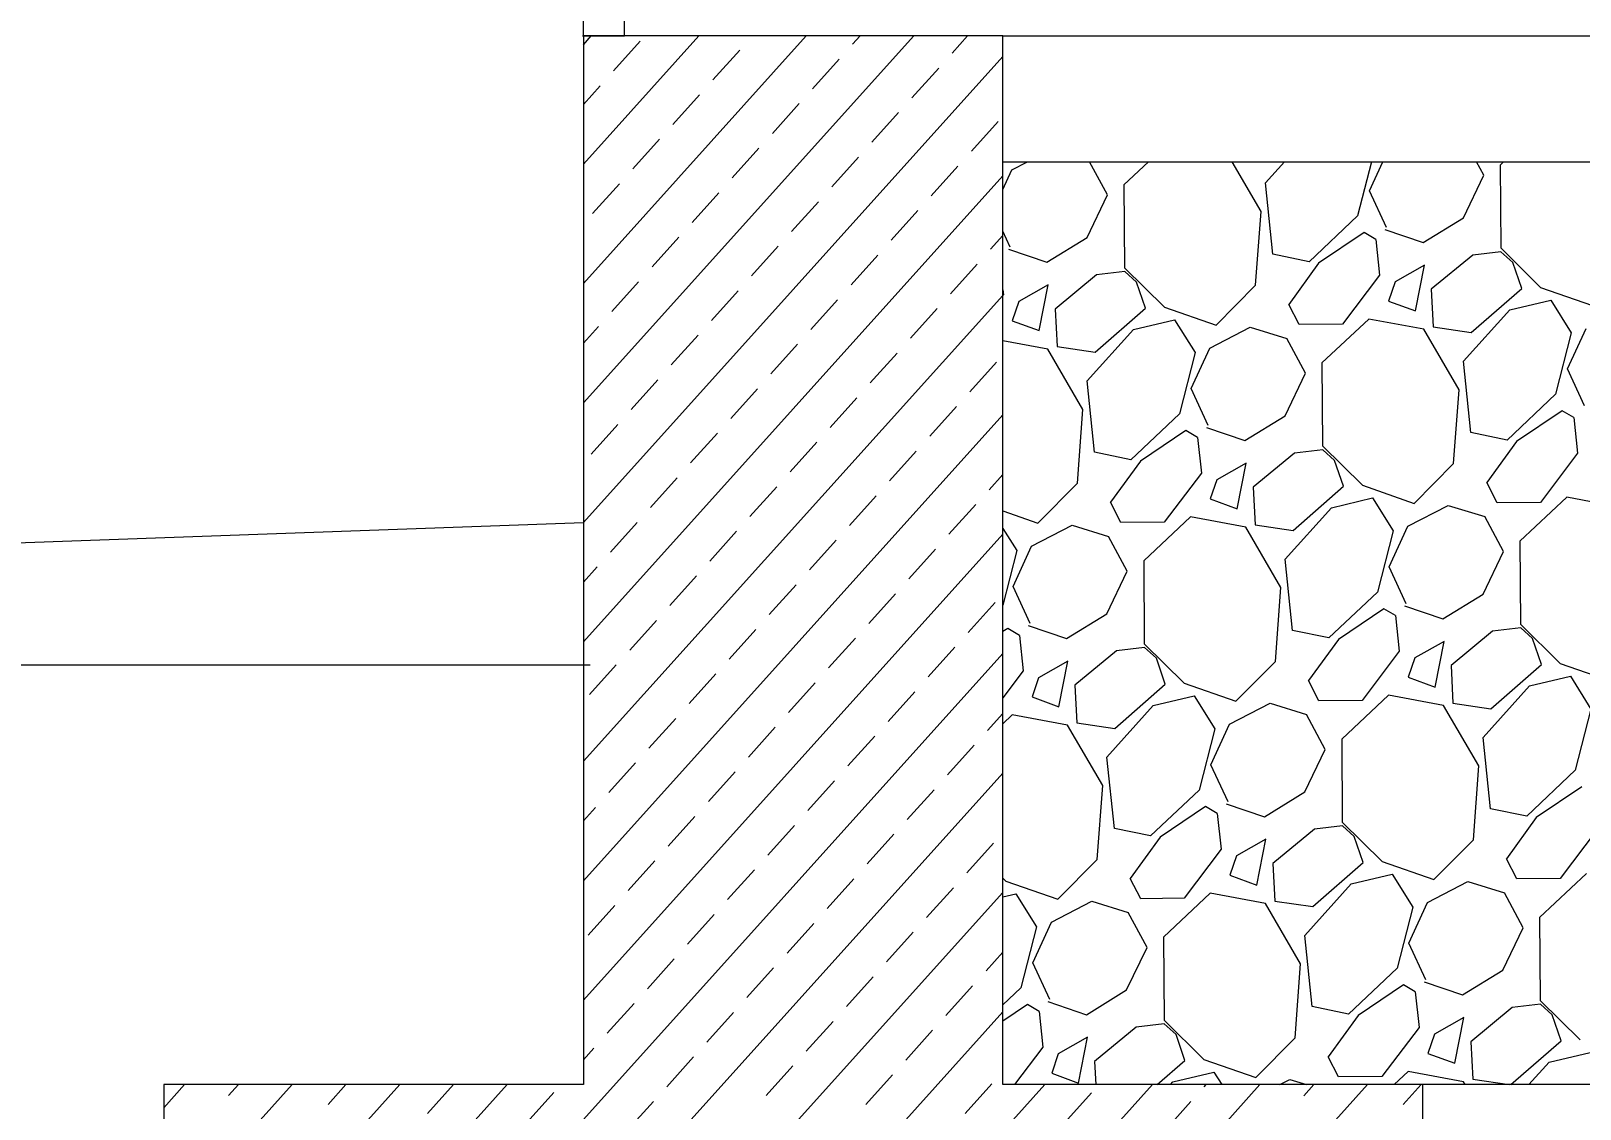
# Model space of a CAD drawing. Header units: millimetres. Extents: x 2100 to 32787, y 24082 to 35493.
# Drawn here: x 4611.4 to 4685.2, y 24163.2 to 24214.6 of the extents above; entities that cross this region are included whole.
import ezdxf

# ---------------------------------------------------------------- set-up
doc = ezdxf.new("R2010")
doc.units = ezdxf.units.MM
doc.linetypes.add('HIDDEN2', pattern=[4.7625, 3.175, -1.5875])
doc.layers.get('Defpoints').update_dxf_attribs({"color": 231, "linetype": 'HIDDEN2'})
doc.layers.add('TARAMA', color=130, linetype='Continuous')
doc.layers.add('ÖLÇÜ', color=181, linetype='Continuous')
doc.styles.get("Standard").update_dxf_attribs({"font": 'arial.ttf'})
doc.dimstyles.new('ISO-25', dxfattribs={"dimtxt": 4, "dimasz": 3, "dimexe": 2, "dimexo": 0.625, "dimgap": 3, "dimtad": 1, "dimtxsty": 'Standard', "dimcen": 2.5, "dimadec": 0, "dimazin": 0, "dimtfac": 1, "dimtix": 1, "dimtmove": 0, "dimatfit": 0, "dimfxl": 2, "dimfxlon": 1, "dimarcsym": 0})

# ---------------------------------------------------------------- blocks, each defined once
blk = doc.blocks.new('*D2560')
at = {"layer": 'Defpoints', "color": 0, "lineweight": 70, "transparency": 16777216}
for p in [(4603.53, 24184.331), (4617.698, 24184.331), (4617.698, 24164.332)]:
    blk.add_point(p, dxfattribs=at)
at = {"layer": 'ÖLÇÜ', "color": 0, "lineweight": -2, "transparency": 16777216}
for p, q in [((4605.53, 24184.331), (4601.53, 24184.331)), ((4603.53, 24167.332), (4603.53, 24181.331)), ((4605.53, 24164.332), (4601.53, 24164.332))]:
    blk.add_line(p, q, dxfattribs=at)
at = {"layer": 'ÖLÇÜ', "color": 0, "lineweight": 70, "transparency": 16777216}
for points in [[(4603.03, 24181.331), (4604.03, 24181.331), (4603.53, 24184.331)], [(4603.03, 24167.332), (4604.03, 24167.332), (4603.53, 24164.332)]]:
    blk.add_solid(points, dxfattribs=at)
at = {"layer": 'ÖLÇÜ', "color": 0, "lineweight": 5, "transparency": 16777216, "insert": (4598.488, 24174.332), "char_height": 4, "attachment_point": 5, "rotation": 90}
blk.add_mtext('20', dxfattribs=at)

msp = doc.modelspace()

# ---------------------------------------------------------------- linework, layer by layer
at = {"lineweight": 5}
for p, q in [((4637.698, 24214.332), (4637.698, 24240.332)), ((4639.662, 24214.332), (4639.662, 24240.332)), ((4657.698, 24214.332), (4637.698, 24214.332)), ((4637.698, 24214.332), (4637.698, 24164.332)), ((4657.698, 24164.332), (4657.698, 24214.332)), ((4657.698, 24208.332), (4728.451, 24208.332)), ((4531.994, 24187.331), (4637.698, 24191.138)), ((4637.698, 24164.332), (4617.698, 24164.332)), ((4617.698, 24164.332), (4617.698, 24134.332)), ((4677.698, 24164.332), (4657.698, 24164.332)), ((4677.698, 24164.332), (4677.698, 24134.332)), ((4728.451, 24164.332), (4677.698, 24164.332))]:
    msp.add_line(p, q, dxfattribs=at)
msp.add_lwpolyline([(4638.024, 24184.331), (4549.665, 24184.331), (4544.665, 24174.331), (4531.994, 24174.331)], dxfattribs=at)
at = {"layer": 'TARAMA', "color": 4, "lineweight": 5, "ltscale": 0.2}
for p, q in [((4637.662, 24214.332), (4639.662, 24214.332)), ((4657.698, 24214.332), (4728.451, 24214.332)), ((4637.698, 24213.914), (4637.698, 24183.914))]:
    msp.add_line(p, q, dxfattribs=at)
at = {"layer": 'TARAMA', "color": 4, "linetype": 'Continuous', "lineweight": 5, "ltscale": 0.2, "transparency": 33554687}
for p, q in [((4637.698, 24213.914), (4638.074, 24214.332)), ((4637.698, 24208.22), (4643.201, 24214.332)), ((4637.698, 24202.526), (4648.328, 24214.332)), ((4637.698, 24196.832), (4653.455, 24214.332)), ((4650.533, 24213.933), (4650.892, 24214.332)), ((4655.276, 24213.507), (4656.018, 24214.332)), ((4639.134, 24212.661), (4640.409, 24214.077)), ((4643.877, 24212.235), (4645.152, 24213.651)), ((4637.698, 24191.138), (4657.698, 24213.35)), ((4648.621, 24211.81), (4649.896, 24213.225)), ((4653.364, 24211.384), (4654.639, 24212.799)), ((4637.698, 24211.067), (4638.497, 24211.953)), ((4641.965, 24210.112), (4643.24, 24211.528)), ((4646.709, 24209.686), (4647.984, 24211.102)), ((4651.452, 24209.26), (4652.727, 24210.676)), ((4656.196, 24208.834), (4657.47, 24210.25)), ((4640.053, 24207.988), (4641.328, 24209.404)), ((4644.797, 24207.563), (4646.071, 24208.978)), ((4649.54, 24207.137), (4650.815, 24208.552)), ((4654.284, 24206.711), (4655.558, 24208.127)), ((4657.698, 24207.005), (4658.131, 24207.947)), ((4658.131, 24207.947), (4658.872, 24208.332)), ((4662.69, 24206.747), (4661.835, 24208.332)), ((4664.637, 24208.332), (4663.473, 24207.237)), ((4670.015, 24205.962), (4668.633, 24208.332)), ((4670.213, 24207.321), (4671.123, 24208.332)), ((4675.272, 24208.332), (4674.612, 24205.753)), ((4675.179, 24206.952), (4675.812, 24208.332)), ((4679.653, 24205.657), (4680.626, 24207.687)), ((4680.626, 24207.687), (4680.278, 24208.332)), ((4681.573, 24208.332), (4681.409, 24208.177)), ((4681.409, 24208.177), (4681.437, 24204.222)), ((4637.698, 24185.444), (4657.698, 24207.656)), ((4638.141, 24205.865), (4639.416, 24207.281)), ((4663.473, 24207.237), (4663.501, 24203.282)), ((4670.571, 24203.922), (4670.213, 24207.321)), ((4675.99, 24205.196), (4675.179, 24206.952)), ((4642.885, 24205.439), (4644.159, 24206.855)), ((4647.628, 24205.013), (4648.903, 24206.429)), ((4661.717, 24204.717), (4662.69, 24206.747)), ((4652.372, 24204.587), (4653.646, 24206.003)), ((4669.75, 24202.441), (4670.015, 24205.962)), ((4674.612, 24205.753), (4672.299, 24203.563)), ((4677.736, 24204.478), (4679.653, 24205.657)), ((4640.973, 24203.315), (4642.247, 24204.731)), ((4657.115, 24204.161), (4657.698, 24204.809)), ((4658.054, 24204.256), (4657.698, 24205.026)), ((4659.8, 24203.538), (4661.717, 24204.717)), ((4674.923, 24204.96), (4672.752, 24203.497)), ((4675.48, 24204.629), (4674.923, 24204.96)), ((4675.905, 24205.101), (4677.736, 24204.478)), ((4645.716, 24202.89), (4646.991, 24204.305)), ((4657.969, 24204.161), (4659.8, 24203.538)), ((4675.48, 24204.629), (4675.659, 24202.93)), ((4681.446, 24204.043), (4680.106, 24203.883)), ((4681.437, 24204.222), (4683.334, 24202.343)), ((4682.012, 24203.533), (4681.446, 24204.043)), ((4650.46, 24202.464), (4651.734, 24203.879)), ((4655.203, 24202.038), (4656.478, 24203.454)), ((4663.501, 24203.282), (4665.398, 24201.403)), ((4672.299, 24203.563), (4670.571, 24203.922)), ((4672.752, 24203.497), (4671.326, 24201.534)), ((4677.793, 24203.402), (4676.396, 24202.609)), ((4677.368, 24201.221), (4677.793, 24203.402)), ((4680.106, 24203.883), (4678.123, 24202.25)), ((4682.437, 24202.296), (4682.012, 24203.533)), ((4639.061, 24201.192), (4640.335, 24202.608)), ((4662.17, 24202.943), (4660.187, 24201.31)), ((4663.51, 24203.103), (4662.17, 24202.943)), ((4664.077, 24202.593), (4663.51, 24203.103)), ((4664.501, 24201.356), (4664.077, 24202.593)), ((4675.659, 24202.93), (4673.893, 24200.59)), ((4676.396, 24202.609), (4676.084, 24201.693)), ((4637.698, 24179.75), (4657.698, 24201.962)), ((4643.804, 24200.766), (4645.079, 24202.182)), ((4657.698, 24202.227), (4657.723, 24201.99)), ((4657.723, 24201.99), (4657.698, 24201.958)), ((4659.857, 24202.462), (4658.46, 24201.669)), ((4659.432, 24200.281), (4659.857, 24202.462)), ((4667.871, 24200.544), (4669.75, 24202.441)), ((4678.123, 24202.25), (4678.217, 24200.456)), ((4680.029, 24200.192), (4682.437, 24202.296)), ((4683.334, 24202.343), (4685.807, 24201.484)), ((4648.547, 24200.34), (4649.822, 24201.756)), ((4653.291, 24199.914), (4654.566, 24201.33)), ((4658.46, 24201.669), (4658.148, 24200.753)), ((4660.187, 24201.31), (4660.281, 24199.516)), ((4662.093, 24199.252), (4664.501, 24201.356)), ((4665.398, 24201.403), (4667.871, 24200.544)), ((4671.826, 24200.571), (4671.326, 24201.534)), ((4676.084, 24201.693), (4677.367, 24201.221)), ((4679.651, 24198.823), (4681.861, 24201.277)), ((4681.861, 24201.277), (4683.815, 24201.739)), ((4683.815, 24201.739), (4684.796, 24200.172)), ((4637.698, 24199.679), (4638.423, 24200.484)), ((4658.148, 24200.753), (4659.432, 24200.281)), ((4661.716, 24197.883), (4663.925, 24200.337)), ((4663.925, 24200.337), (4665.879, 24200.799)), ((4665.879, 24200.799), (4666.861, 24199.232)), ((4667.569, 24199.449), (4669.495, 24200.449)), ((4669.495, 24200.449), (4671.231, 24199.91)), ((4673.893, 24200.589), (4671.826, 24200.571)), ((4675.14, 24200.835), (4672.911, 24198.739)), ((4677.773, 24200.343), (4675.14, 24200.835)), ((4679.453, 24197.464), (4677.773, 24200.343)), ((4678.217, 24200.456), (4680.029, 24200.192)), ((4684.617, 24198.454), (4685.504, 24200.389)), ((4641.892, 24198.643), (4643.167, 24200.058)), ((4646.635, 24198.217), (4647.91, 24199.632)), ((4659.837, 24199.403), (4657.698, 24199.802)), ((4672.128, 24198.249), (4671.231, 24199.91)), ((4684.796, 24200.172), (4684.05, 24197.255)), ((4651.379, 24197.791), (4652.654, 24199.207)), ((4661.517, 24196.524), (4659.837, 24199.403)), ((4660.281, 24199.516), (4662.093, 24199.252)), ((4666.86, 24199.232), (4666.114, 24196.315)), ((4666.681, 24197.514), (4667.569, 24199.449)), ((4680.009, 24195.424), (4679.651, 24198.823)), ((4656.122, 24197.365), (4657.397, 24198.781)), ((4671.155, 24196.219), (4672.128, 24198.249)), ((4672.911, 24198.739), (4672.939, 24194.784)), ((4685.428, 24196.698), (4684.617, 24198.454)), ((4639.98, 24196.519), (4641.255, 24197.935)), ((4644.723, 24196.093), (4645.998, 24197.509)), ((4662.073, 24194.484), (4661.716, 24197.883)), ((4667.492, 24195.758), (4666.681, 24197.514)), ((4679.188, 24193.943), (4679.453, 24197.464)), ((4649.467, 24195.667), (4650.742, 24197.083)), ((4654.21, 24195.241), (4655.485, 24196.657)), ((4684.05, 24197.255), (4681.737, 24195.065)), ((4637.698, 24174.056), (4657.698, 24196.269)), ((4661.252, 24193.003), (4661.517, 24196.524)), ((4666.114, 24196.315), (4663.801, 24194.125)), ((4669.238, 24195.04), (4671.155, 24196.219)), ((4684.361, 24196.462), (4682.19, 24194.999)), ((4684.918, 24196.131), (4684.361, 24196.462)), ((4684.918, 24196.131), (4685.097, 24194.432)), ((4638.068, 24194.395), (4639.343, 24195.811)), ((4642.811, 24193.97), (4644.086, 24195.385)), ((4666.425, 24195.522), (4664.254, 24194.059)), ((4666.982, 24195.191), (4666.425, 24195.522)), ((4666.982, 24195.191), (4667.161, 24193.492)), ((4667.407, 24195.663), (4669.238, 24195.04)), ((4681.737, 24195.065), (4680.009, 24195.425)), ((4647.555, 24193.544), (4648.829, 24194.959)), ((4652.298, 24193.118), (4653.573, 24194.534)), ((4663.801, 24194.125), (4662.073, 24194.485)), ((4671.608, 24194.445), (4669.625, 24192.812)), ((4672.948, 24194.605), (4671.608, 24194.445)), ((4672.939, 24194.784), (4674.836, 24192.905)), ((4673.514, 24194.095), (4672.948, 24194.605)), ((4682.19, 24194.999), (4680.764, 24193.036)), ((4685.097, 24194.432), (4683.331, 24192.092)), ((4664.254, 24194.059), (4662.828, 24192.096)), ((4669.295, 24193.964), (4667.898, 24193.171)), ((4668.87, 24191.783), (4669.295, 24193.964)), ((4673.939, 24192.858), (4673.514, 24194.095)), ((4677.309, 24192.046), (4679.188, 24193.943)), ((4640.899, 24191.846), (4642.174, 24193.262)), ((4657.042, 24192.692), (4657.698, 24193.422)), ((4659.373, 24191.106), (4661.252, 24193.003)), ((4667.161, 24193.492), (4665.395, 24191.152)), ((4667.898, 24193.171), (4667.586, 24192.255)), ((4674.836, 24192.905), (4677.309, 24192.046)), ((4681.264, 24192.073), (4680.764, 24193.036)), ((4645.643, 24191.42), (4646.917, 24192.836)), ((4650.386, 24190.994), (4651.661, 24192.41)), ((4667.586, 24192.255), (4668.87, 24191.783)), ((4669.625, 24192.812), (4669.719, 24191.018)), ((4671.531, 24190.754), (4673.939, 24192.858)), ((4673.363, 24191.839), (4675.317, 24192.301)), ((4675.317, 24192.301), (4676.298, 24190.734)), ((4684.578, 24192.337), (4682.349, 24190.241)), ((4687.211, 24191.845), (4684.578, 24192.337)), ((4655.13, 24190.569), (4656.404, 24191.984)), ((4657.698, 24191.688), (4659.373, 24191.106)), ((4663.328, 24191.133), (4662.828, 24192.096)), ((4671.153, 24189.385), (4673.363, 24191.839)), ((4677.007, 24190.951), (4678.932, 24191.951)), ((4678.932, 24191.951), (4680.669, 24191.412)), ((4683.331, 24192.091), (4681.264, 24192.073)), ((4638.987, 24189.723), (4640.262, 24191.138)), ((4643.731, 24189.297), (4645.005, 24190.712)), ((4657.698, 24190.854), (4658.363, 24189.794)), ((4659.071, 24190.011), (4660.997, 24191.011)), ((4660.997, 24191.011), (4662.733, 24190.472)), ((4665.396, 24191.152), (4663.328, 24191.133)), ((4666.642, 24191.397), (4664.413, 24189.301)), ((4669.275, 24190.905), (4666.642, 24191.397)), ((4670.955, 24188.026), (4669.275, 24190.905)), ((4669.719, 24191.018), (4671.531, 24190.754)), ((4676.298, 24190.734), (4675.552, 24187.817)), ((4676.119, 24189.016), (4677.007, 24190.951)), ((4681.566, 24189.751), (4680.669, 24191.412)), ((4637.698, 24168.362), (4657.698, 24190.575)), ((4648.474, 24188.871), (4649.749, 24190.287)), ((4658.183, 24188.076), (4659.071, 24190.011)), ((4663.63, 24188.811), (4662.733, 24190.472)), ((4682.349, 24190.241), (4682.377, 24186.286)), ((4653.218, 24188.445), (4654.492, 24189.861)), ((4658.363, 24189.794), (4657.698, 24187.199)), ((4664.413, 24189.301), (4664.441, 24185.346)), ((4671.511, 24185.987), (4671.153, 24189.385)), ((4680.593, 24187.721), (4681.566, 24189.751)), ((4637.698, 24188.291), (4638.35, 24189.015)), ((4641.819, 24187.173), (4643.093, 24188.589)), ((4662.657, 24186.781), (4663.63, 24188.811)), ((4676.93, 24187.26), (4676.119, 24189.016)), ((4646.562, 24186.747), (4647.837, 24188.163)), ((4651.306, 24186.321), (4652.58, 24187.737)), ((4658.994, 24186.32), (4658.183, 24188.076)), ((4670.69, 24184.505), (4670.955, 24188.026)), ((4675.552, 24187.817), (4673.239, 24185.627)), ((4656.049, 24185.896), (4657.324, 24187.311)), ((4675.863, 24187.024), (4673.692, 24185.561)), ((4676.42, 24186.693), (4675.863, 24187.024)), ((4676.845, 24187.165), (4678.676, 24186.542)), ((4678.676, 24186.542), (4680.593, 24187.721)), ((4639.907, 24185.05), (4641.181, 24186.465)), ((4660.74, 24185.602), (4662.657, 24186.781)), ((4676.42, 24186.693), (4676.599, 24184.994)), ((4682.377, 24186.286), (4684.274, 24184.407)), ((4644.65, 24184.624), (4645.925, 24186.039)), ((4649.393, 24184.198), (4650.668, 24185.614)), ((4657.928, 24186.084), (4657.698, 24185.93)), ((4658.484, 24185.753), (4657.928, 24186.084)), ((4658.484, 24185.753), (4658.663, 24184.054)), ((4658.909, 24186.225), (4660.74, 24185.602)), ((4673.239, 24185.627), (4671.511, 24185.987)), ((4673.692, 24185.561), (4672.266, 24183.598)), ((4681.046, 24185.947), (4679.063, 24184.314)), ((4682.386, 24186.107), (4681.046, 24185.947)), ((4682.952, 24185.597), (4682.386, 24186.107)), ((4683.377, 24184.36), (4682.952, 24185.597)), ((4617.698, 24140.456), (4657.698, 24184.881)), ((4654.137, 24183.772), (4655.412, 24185.188)), ((4663.11, 24185.007), (4661.127, 24183.374)), ((4664.45, 24185.167), (4663.11, 24185.007)), ((4664.441, 24185.346), (4666.338, 24183.467)), ((4665.017, 24184.657), (4664.45, 24185.167)), ((4676.599, 24184.994), (4674.833, 24182.654)), ((4678.733, 24185.466), (4677.335, 24184.673)), ((4678.307, 24183.285), (4678.733, 24185.466)), ((4637.995, 24182.926), (4639.269, 24184.342)), ((4658.663, 24184.054), (4657.698, 24182.776)), ((4660.797, 24184.526), (4659.4, 24183.733)), ((4660.372, 24182.345), (4660.797, 24184.526)), ((4665.441, 24183.42), (4665.017, 24184.657)), ((4668.811, 24182.608), (4670.69, 24184.505)), ((4677.335, 24184.673), (4677.024, 24183.758)), ((4679.063, 24184.314), (4679.157, 24182.52)), ((4680.969, 24182.256), (4683.377, 24184.36)), ((4684.274, 24184.407), (4686.747, 24183.548)), ((4642.738, 24182.5), (4644.013, 24183.916)), ((4647.481, 24182.074), (4648.756, 24183.49)), ((4659.4, 24183.733), (4659.088, 24182.818)), ((4661.127, 24183.374), (4661.221, 24181.58)), ((4663.033, 24181.316), (4665.441, 24183.42)), ((4666.338, 24183.467), (4668.811, 24182.608)), ((4672.766, 24182.635), (4672.266, 24183.598)), ((4677.024, 24183.758), (4678.307, 24183.285)), ((4680.591, 24180.887), (4682.801, 24183.341)), ((4682.801, 24183.341), (4684.755, 24183.803)), ((4684.755, 24183.803), (4685.736, 24182.236)), ((4652.225, 24181.649), (4653.5, 24183.064)), ((4659.088, 24182.818), (4660.372, 24182.345)), ((4664.865, 24182.401), (4666.819, 24182.863)), ((4666.819, 24182.863), (4667.801, 24181.296)), ((4674.833, 24182.654), (4672.766, 24182.635)), ((4676.08, 24182.899), (4673.851, 24180.804)), ((4678.713, 24182.407), (4676.08, 24182.899)), ((4656.968, 24181.223), (4657.698, 24182.034)), ((4658.144, 24181.959), (4657.698, 24181.54)), ((4660.777, 24181.467), (4658.144, 24181.959)), ((4662.655, 24179.947), (4664.865, 24182.401)), ((4668.509, 24181.513), (4670.434, 24182.513)), ((4670.434, 24182.513), (4672.171, 24181.975)), ((4673.068, 24180.313), (4672.171, 24181.974)), ((4680.393, 24179.528), (4678.713, 24182.407)), ((4679.157, 24182.52), (4680.969, 24182.256)), ((4685.736, 24182.236), (4684.99, 24179.319)), ((4640.826, 24180.377), (4642.101, 24181.792)), ((4645.569, 24179.951), (4646.844, 24181.367)), ((4662.457, 24178.588), (4660.777, 24181.467)), ((4661.221, 24181.58), (4663.033, 24181.316)), ((4667.8, 24181.296), (4667.054, 24178.379)), ((4667.621, 24179.578), (4668.509, 24181.513)), ((4650.313, 24179.525), (4651.588, 24180.941)), ((4655.056, 24179.099), (4656.331, 24180.515)), ((4673.851, 24180.804), (4673.879, 24176.848)), ((4680.949, 24177.489), (4680.591, 24180.887)), ((4638.914, 24178.253), (4640.189, 24179.669)), ((4663.013, 24176.549), (4662.655, 24179.947)), ((4672.095, 24178.284), (4673.068, 24180.313)), ((4617.698, 24134.762), (4657.698, 24179.187)), ((4643.657, 24177.827), (4644.932, 24179.243)), ((4668.432, 24177.822), (4667.621, 24179.578)), ((4680.128, 24176.007), (4680.393, 24179.528)), ((4684.99, 24179.319), (4682.677, 24177.129)), ((4648.401, 24177.401), (4649.675, 24178.817)), ((4653.144, 24176.976), (4654.419, 24178.391)), ((4662.192, 24175.067), (4662.457, 24178.588)), ((4667.054, 24178.379), (4664.741, 24176.19)), ((4670.178, 24177.104), (4672.095, 24178.284)), ((4685.301, 24178.526), (4683.13, 24177.063)), ((4637.698, 24176.903), (4638.277, 24177.545)), ((4667.365, 24177.586), (4665.194, 24176.123)), ((4667.922, 24177.255), (4667.365, 24177.586)), ((4668.347, 24177.727), (4670.178, 24177.104)), ((4682.677, 24177.13), (4680.949, 24177.489)), ((4641.745, 24175.704), (4643.02, 24177.119)), ((4646.489, 24175.278), (4647.763, 24176.694)), ((4667.922, 24177.255), (4668.101, 24175.556)), ((4673.888, 24176.669), (4672.548, 24176.509)), ((4673.879, 24176.848), (4675.776, 24174.969)), ((4674.454, 24176.159), (4673.888, 24176.669)), ((4683.13, 24177.063), (4681.704, 24175.1)), ((4651.232, 24174.852), (4652.507, 24176.268)), ((4664.741, 24176.19), (4663.013, 24176.549)), ((4665.194, 24176.123), (4663.768, 24174.16)), ((4670.235, 24176.028), (4668.838, 24175.235)), ((4669.81, 24173.847), (4670.235, 24176.028)), ((4672.548, 24176.509), (4670.565, 24174.876)), ((4674.879, 24174.922), (4674.454, 24176.159)), ((4678.249, 24174.11), (4680.128, 24176.007)), ((4686.037, 24176.496), (4684.271, 24174.156)), ((4655.976, 24174.426), (4657.25, 24175.842)), ((4668.101, 24175.556), (4666.335, 24173.216)), ((4668.838, 24175.235), (4668.526, 24174.32)), ((4639.833, 24173.58), (4641.108, 24174.996)), ((4644.577, 24173.154), (4645.851, 24174.57)), ((4660.313, 24173.17), (4662.192, 24175.067)), ((4670.565, 24174.876), (4670.659, 24173.082)), ((4672.471, 24172.818), (4674.879, 24174.922)), ((4675.776, 24174.969), (4678.249, 24174.11)), ((4682.204, 24174.137), (4681.704, 24175.1)), ((4649.32, 24172.729), (4650.595, 24174.144)), ((4654.064, 24172.303), (4655.338, 24173.718)), ((4657.698, 24174.169), (4657.84, 24174.029)), ((4657.84, 24174.029), (4660.313, 24173.17)), ((4664.268, 24173.197), (4663.768, 24174.16)), ((4668.526, 24174.32), (4669.81, 24173.847)), ((4672.093, 24171.449), (4674.303, 24173.903)), ((4674.303, 24173.903), (4676.257, 24174.365)), ((4676.257, 24174.365), (4677.238, 24172.798)), ((4677.946, 24173.015), (4679.872, 24174.015)), ((4679.872, 24174.015), (4681.609, 24173.477)), ((4684.271, 24174.156), (4682.204, 24174.137)), ((4685.518, 24174.401), (4683.289, 24172.306)), ((4622.438, 24134.332), (4657.698, 24173.493)), ((4657.698, 24173.278), (4658.321, 24173.425)), ((4658.321, 24173.425), (4659.303, 24171.858)), ((4660.011, 24172.075), (4661.937, 24173.075)), ((4661.937, 24173.075), (4663.673, 24172.537)), ((4666.336, 24173.216), (4664.268, 24173.197)), ((4667.582, 24173.461), (4665.353, 24171.366)), ((4670.215, 24172.969), (4667.582, 24173.461)), ((4671.895, 24170.09), (4670.215, 24172.969)), ((4670.659, 24173.082), (4672.471, 24172.818)), ((4677.059, 24171.08), (4677.946, 24173.015)), ((4682.506, 24171.815), (4681.609, 24173.477)), ((4637.921, 24171.457), (4639.196, 24172.872)), ((4642.665, 24171.031), (4643.939, 24172.447)), ((4664.57, 24170.875), (4663.673, 24172.537)), ((4677.238, 24172.798), (4676.492, 24169.881)), ((4683.289, 24172.306), (4683.317, 24168.35)), ((4647.408, 24170.605), (4648.683, 24172.021)), ((4652.151, 24170.179), (4653.426, 24171.595)), ((4659.303, 24171.858), (4658.556, 24168.941)), ((4659.123, 24170.14), (4660.011, 24172.075)), ((4681.533, 24169.786), (4682.506, 24171.815)), ((4663.597, 24168.846), (4664.57, 24170.875)), ((4665.353, 24171.366), (4665.381, 24167.41)), ((4672.451, 24168.051), (4672.093, 24171.449)), ((4677.87, 24169.324), (4677.059, 24171.08)), ((4640.753, 24168.907), (4642.027, 24170.323)), ((4656.895, 24169.753), (4657.698, 24170.646)), ((4659.934, 24168.384), (4659.123, 24170.14)), ((4671.63, 24166.569), (4671.895, 24170.09)), ((4645.496, 24168.481), (4646.771, 24169.897)), ((4650.239, 24168.056), (4651.514, 24169.471)), ((4676.492, 24169.881), (4674.179, 24167.692)), ((4679.616, 24168.606), (4681.533, 24169.786)), ((4654.983, 24167.63), (4656.258, 24169.045)), ((4658.556, 24168.941), (4657.698, 24168.129)), ((4661.68, 24167.666), (4663.597, 24168.846)), ((4676.803, 24169.088), (4674.632, 24167.625)), ((4677.36, 24168.758), (4676.803, 24169.088)), ((4677.36, 24168.758), (4677.539, 24167.058)), ((4677.785, 24169.229), (4679.616, 24168.606)), ((4627.564, 24134.332), (4657.698, 24167.799)), ((4638.841, 24166.784), (4640.115, 24168.199)), ((4658.867, 24168.148), (4657.698, 24167.361)), ((4659.424, 24167.818), (4658.867, 24168.148)), ((4659.424, 24167.818), (4659.603, 24166.118)), ((4659.849, 24168.289), (4661.68, 24167.666)), ((4674.179, 24167.692), (4672.451, 24168.051)), ((4681.986, 24168.011), (4680.003, 24166.378)), ((4683.326, 24168.171), (4681.986, 24168.011)), ((4683.317, 24168.35), (4685.214, 24166.471)), ((4683.892, 24167.661), (4683.326, 24168.171)), ((4643.584, 24166.358), (4644.859, 24167.774)), ((4648.327, 24165.932), (4649.602, 24167.348)), ((4664.05, 24167.071), (4662.067, 24165.438)), ((4665.39, 24167.231), (4664.05, 24167.071)), ((4665.381, 24167.41), (4667.278, 24165.531)), ((4665.956, 24166.721), (4665.39, 24167.231)), ((4674.632, 24167.625), (4673.206, 24165.662)), ((4677.539, 24167.058), (4675.773, 24164.718)), ((4679.673, 24167.53), (4678.275, 24166.737)), ((4679.247, 24165.349), (4679.673, 24167.53)), ((4684.317, 24166.424), (4683.892, 24167.661)), ((4653.071, 24165.506), (4654.346, 24166.922)), ((4661.737, 24166.59), (4660.34, 24165.797)), ((4661.312, 24164.409), (4661.737, 24166.59)), ((4666.381, 24165.484), (4665.956, 24166.721)), ((4669.751, 24164.672), (4671.63, 24166.569)), ((4678.275, 24166.737), (4677.964, 24165.822)), ((4680.003, 24166.378), (4680.097, 24164.585)), ((4681.923, 24164.332), (4684.317, 24166.424)), ((4637.698, 24165.515), (4638.203, 24166.076)), ((4641.672, 24164.234), (4642.947, 24165.65)), ((4659.603, 24166.119), (4658.255, 24164.332)), ((4660.34, 24165.797), (4660.028, 24164.882)), ((4673.706, 24164.699), (4673.206, 24165.662)), ((4677.964, 24165.822), (4679.247, 24165.349)), ((4683.741, 24165.405), (4685.695, 24165.867)), ((4646.415, 24163.809), (4647.69, 24165.224)), ((4660.028, 24164.882), (4661.312, 24164.409)), ((4662.067, 24165.438), (4662.125, 24164.332)), ((4665.062, 24164.332), (4666.381, 24165.484)), ((4665.805, 24164.465), (4667.759, 24164.927)), ((4667.278, 24165.531), (4669.751, 24164.672)), ((4667.759, 24164.927), (4668.132, 24164.332)), ((4677.02, 24164.963), (4676.348, 24164.332)), ((4679.653, 24164.471), (4677.02, 24164.963)), ((4682.774, 24164.332), (4683.741, 24165.405)), ((4617.698, 24163.232), (4618.689, 24164.332)), ((4617.698, 24157.538), (4623.815, 24164.332)), ((4617.698, 24151.844), (4628.942, 24164.332)), ((4617.698, 24146.15), (4634.069, 24164.332)), ((4620.786, 24163.814), (4621.252, 24164.332)), ((4625.53, 24163.388), (4626.379, 24164.332)), ((4630.273, 24162.963), (4631.506, 24164.332)), ((4632.691, 24134.332), (4659.703, 24164.332)), ((4637.818, 24134.332), (4664.83, 24164.332)), ((4642.945, 24134.332), (4669.957, 24164.332)), ((4648.072, 24134.332), (4675.084, 24164.332)), ((4651.159, 24163.383), (4652.433, 24164.798)), ((4655.902, 24162.957), (4657.177, 24164.373)), ((4665.685, 24164.332), (4665.805, 24164.465)), ((4667.301, 24164.229), (4667.394, 24164.332)), ((4670.902, 24164.332), (4671.374, 24164.577)), ((4671.374, 24164.577), (4672.166, 24164.332)), ((4672.045, 24163.803), (4672.521, 24164.332)), ((4675.773, 24164.718), (4673.706, 24164.699)), ((4676.788, 24163.377), (4677.647, 24164.332)), ((4679.735, 24164.332), (4679.653, 24164.471)), ((4680.097, 24164.585), (4681.829, 24164.332)), ((4635.016, 24162.537), (4636.291, 24163.952)), ((4639.76, 24162.111), (4641.035, 24163.527)), ((4660.646, 24162.531), (4661.92, 24163.947)), ((4665.389, 24162.105), (4666.664, 24163.521))]:
    msp.add_line(p, q, dxfattribs=at)

# ---------------------------------------------------------------- dimensions: what is measured, and where the dimension line sits
at = {"layer": 'ÖLÇÜ', "lineweight": 5}
dim = msp.add_linear_dim(base=(4603.53, 24184.331), p1=(4617.698, 24164.332), p2=(4617.698, 24184.331), angle=90, dimstyle='ISO-25', dxfattribs=at)
dim.commit()
dim.dimension.update_dxf_attribs({"geometry": '*D2560', "text_midpoint": (4598.488, 24174.332)})

doc.saveas('drawing.dxf')
